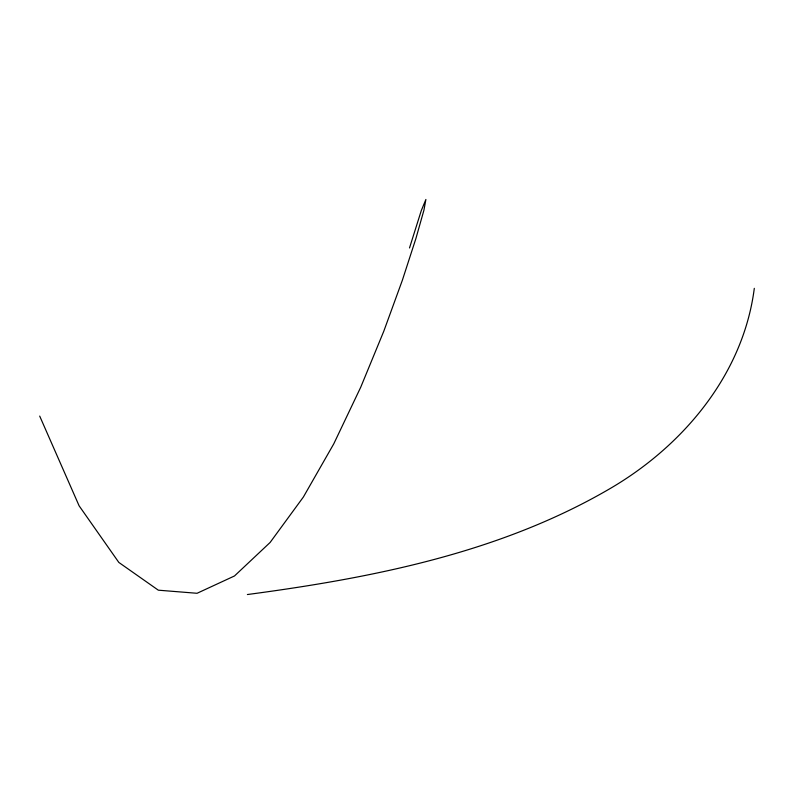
<?xml version="1.0" encoding="UTF-8"?>
<svg xmlns="http://www.w3.org/2000/svg" width="794" height="794" viewBox="0 0 794 794"><rect width="100%" height="100%" fill="white"/><g stroke="black" fill="none" stroke-linecap="round" stroke-linejoin="round"><path stroke-width="1.19" d="M754.3 288.341C743.263 374.45 683.058 446.029 609.822 488.727C499.763 552.961 372.257 577.883 247.391 594.537M409.506 247.966L421.267 210.658L425.892 199.463L423.936 210.162L415.907 238.508L402.35 280.282L383.78 331.247L360.744 387.184L333.768 443.846L303.377 497.024L270.109 542.471L234.488 575.968L197.051 593.287L158.324 590.18L118.832 562.43L79.112 505.818L39.7 416.086"/></g></svg>
